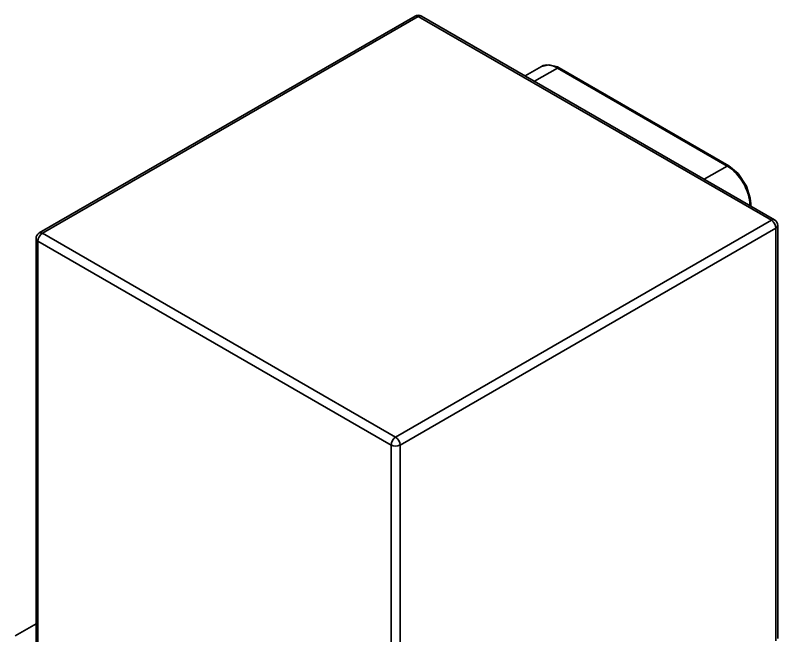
# Model space of a CAD drawing. Header units: millimetres. Extents: x -105 to 105, y -148 to 148.
# Drawn here: x 51.08 to 74.9, y -6.25 to 13.14 of the extents above; entities that cross this region are included whole.
import ezdxf

# ---------------------------------------------------------------- set-up
doc = ezdxf.new("R2010")
doc.units = ezdxf.units.MM
doc.layers.add('粗实线层', color=7, linetype='Continuous', lineweight=35)

msp = doc.modelspace()

# ---------------------------------------------------------------- linework, layer by layer
at = {"layer": '粗实线层', "color": 7, "lineweight": 35, "ltscale": 0.415}
for p, q in [((51.829, 6.332), (63.567, 13.109)), ((63.767, 13.109), (74.798, 6.74)), ((51.929, 6.322), (63.667, 13.099)), ((63.667, 13.099), (74.698, 6.73)), ((67.003, 11.24), (67.516, 11.536)), ((67.296, 11.071), (68.016, 11.486)), ((73.319, 8.424), (68.016, 11.486)), ((73.369, 8.429), (68.066, 11.491)), ((72.6, 8.009), (73.319, 8.424)), ((74.014, 7.193), (74.026, 7.2)), ((74.026, 7.186), (74.026, 7.2)), ((74.055, 7.169), (74.055, 7.241)), ((74.698, 6.73), (62.96, -0.047)), ((74.839, 6.485), (63.101, -0.292)), ((74.839, -6.415), (74.839, 6.485)), ((74.898, -6.334), (74.898, 6.567)), ((62.96, -0.047), (51.929, 6.322)), ((51.729, -6.742), (51.729, 6.159)), ((51.787, -6.824), (51.787, 6.077)), ((62.818, -0.292), (51.787, 6.077)), ((62.818, -13.192), (62.818, -0.292)), ((63.101, -13.192), (63.101, -0.292)), ((51.08, -6.252), (51.729, -5.878))]:
    msp.add_line(p, q, dxfattribs=at)
for points in [[(67.516, 11.536), (67.756, 11.591), (68.015, 11.519), (68.066, 11.491)], [(73.369, 8.429), (73.657, 8.191), (73.919, 7.797), (74.039, 7.422), (74.055, 7.241)]]:
    msp.add_lwpolyline(points, dxfattribs=at)
for centre, radius, start, end in [((63.667, 12.936), 0.2, 60, 120), ((74.696, 6.566), 0.202, 0.2183, 59.6643), ((51.931, 6.158), 0.202, 120.3357, 179.7816)]:
    msp.add_arc(centre, radius, start, end, dxfattribs=at)
for centre, major_axis, start_param, end_param in [((63.667, 12.936), (0.1, -0.173), 2.356194, 3.141593), ((63.667, 12.936), (-0.1, -0.173), 3.141593, 3.926991), ((68.016, 10.67), (0.5, -0.866), 2.356194, 3.141593), ((68.016, 11.405), (0.05, 0.0866), 0, 0.785398), ((73.319, 8.343), (0.05, 0.0866), 0, 0.785398), ((73.319, 7.608), (0.5, -0.866), 0.785398, 2.356194), ((73.955, 7.241), (0.1, 0), 5.497787, 6.283185), ((74.698, 6.567), (-0.1, -0.173), 3.141593, 3.926991), ((74.698, 6.567), (-0.1, 0.173), 3.926991, 5.497787), ((74.698, 6.567), (0.2, 0), 5.497787, 6.283185), ((51.929, 6.159), (0.1, 0.173), 0.785398, 2.356194), ((51.929, 6.159), (0.1, -0.173), 2.356194, 3.141593), ((51.929, 6.159), (0.2, 0), 3.141593, 3.926991), ((62.96, -0.21), (0.1, 0.173), 0.785398, 2.356194), ((62.96, -0.21), (-0.1, 0.173), 3.926991, 5.497787), ((62.96, -0.21), (0.2, 0), 3.926991, 5.497787)]:
    msp.add_ellipse(centre, major_axis=major_axis, ratio=0.57735, start_param=start_param, end_param=end_param, dxfattribs=at)

doc.saveas('drawing.dxf')
